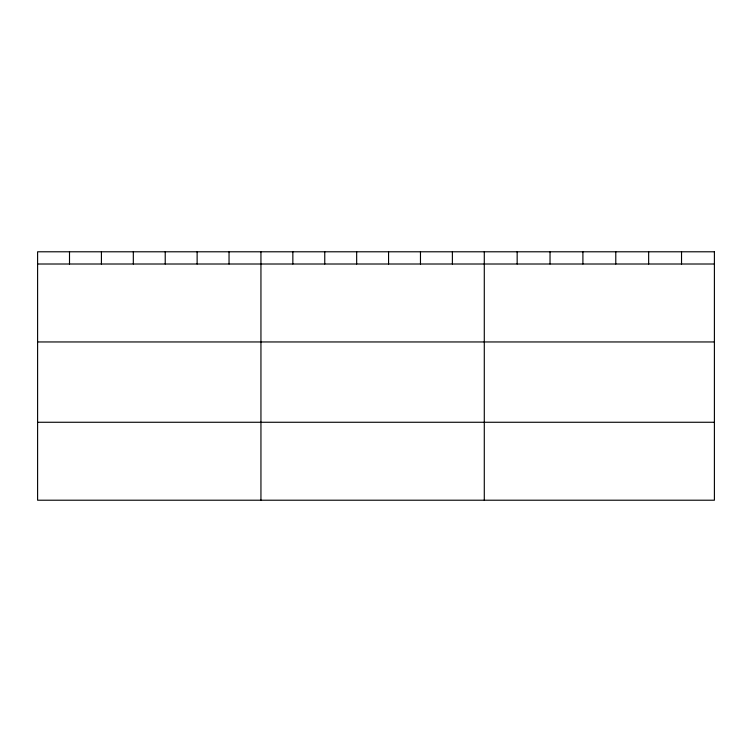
<?xml version="1.0" encoding="UTF-8"?>
<svg xmlns="http://www.w3.org/2000/svg" width="752" height="752" viewBox="0 0 752 752"><rect width="100%" height="100%" fill="white"/><g stroke="black" fill="none" stroke-linecap="round" stroke-linejoin="round"><path stroke-width="1.13" d="M37.6 264.008L714.4 264.008M37.6 341.953L714.4 341.953M37.6 422.267L714.4 422.267M681.528 251.788L681.528 264.008M648.656 251.788L648.656 264.008M615.785 251.788L615.785 264.008M582.903 251.788L582.903 264.008M550.032 251.788L550.032 264.008M517.16 251.788L517.16 264.008M484.288 251.788L484.288 500.212M452.384 251.788L452.384 264.008M420.471 251.788L420.471 264.008M388.568 251.788L388.568 264.008M356.664 251.788L356.664 264.008M324.761 251.788L324.761 264.008M292.848 251.788L292.848 264.008M260.944 251.788L260.944 500.212M229.04 251.788L229.04 264.008M197.127 251.788L197.127 264.008M165.224 251.788L165.224 264.008M133.32 251.788L133.32 264.008M101.417 251.788L101.417 264.008M69.504 251.788L69.504 264.008M714.4 251.788L37.6 251.788L37.6 500.212L714.4 500.212L714.4 251.788"/></g></svg>
